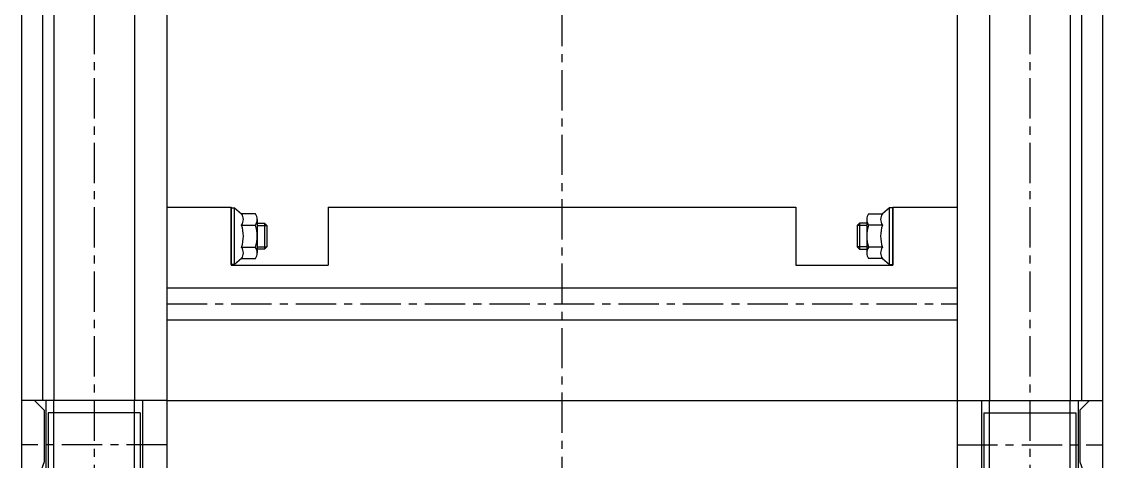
# Model space of a CAD drawing. Header units: inches. Extents: x 0 to 23821, y 0 to 11279.
# Drawn here: x 1969.6 to 2304.6, y 4516.4 to 4652.9 of the extents above; entities that cross this region are included whole.
import ezdxf

# ---------------------------------------------------------------- set-up
doc = ezdxf.new("R2010")
doc.units = ezdxf.units.IN
doc.header["$LTSCALE"] = 10
doc.header["$MEASUREMENT"] = 0
doc.linetypes.add('CENTER', pattern=[2, 1.25, -0.25, 0.25, -0.25])
for name, color, linetype in [('11', 1, 'CENTER'), ('A', 8, 'Continuous'), ('B', 123, 'Continuous'), ('G', 231, 'Continuous'), ('P', 142, 'Continuous'), ('T', 3, 'Continuous')]:
    doc.layers.add(name, color=color, linetype=linetype)

# ---------------------------------------------------------------- blocks, each defined once
blk = doc.blocks.new('A$C2d823b01')
for p, q in [((0, 0), (0, -45)), ((0, 0), (30, 0)), ((30, 0), (30, -45)), ((0, -7.5), (30, -7.5)), ((0, -37.5), (30, -37.5)), ((0, -45), (30, -45))]:
    blk.add_line(p, q)
at = {"layer": '11'}
for p, q in [((13.8, 0), (13.8, -45)), ((0, -22.5), (30, -22.5))]:
    blk.add_line(p, q, dxfattribs=at)
blk = doc.blocks.new('A$C2bffb7b2')
for p, q in [((-20, 14.25), (-20, -14.25)), ((-20, 14.25), (0, 14.25)), ((0, 14.25), (0, -14.25)), ((-20, -14.25), (0, -14.25))]:
    blk.add_line(p, q)
blk = doc.blocks.new('A$C46f90cf4')
for p, q in [((-30, 45), (-30, 37.5)), ((-30, 45), (0, 45)), ((0, 45), (0, 0)), ((-30, 37.5), (-4.5, 37.5)), ((-4.5, 37.5), (-4.5, 7.5)), ((-30, 7.5), (-30, 0)), ((-30, 7.5), (-4.5, 7.5)), ((-30, 0), (0, 0))]:
    blk.add_line(p, q)
at = {"layer": 'G'}
for p, q in [((-30, 4), (-27, 7)), ((-27, 7), (-11, 7)), ((-11, 7), (0, 3))]:
    blk.add_line(p, q, dxfattribs=at)
blk = doc.blocks.new('A$C0fd4e748')
for p, q in [((-2.2, 12.5), (-2.2, -12.5)), ((0, 12.5), (-2.2, 12.5)), ((-1.2, 12.5), (-1.2, -12.5)), ((0, 12.5), (0, -12.5)), ((0, -12.5), (-2.2, -12.5))]:
    blk.add_line(p, q)
at = {"layer": '11'}
blk.add_line((-1.68, 12.5), (-1.68, -12.5), dxfattribs=at)
blk = doc.blocks.new('A$C89def2f7')
at = {"layer": 'B'}
for p, q in [((23.8, 35), (0, 35)), ((23.8, 10), (0, 10))]:
    blk.add_line(p, q, dxfattribs=at)
for name, p in [('A$C2d823b01', (0, 45)), ('A$C46f90cf4', (30, 0)), ('A$C2bffb7b2', (23.8, 22.5))]:
    blk.add_blockref(name, p)
at = {"layer": 'B', "rotation": 180}
blk.add_blockref('A$C0fd4e748', (23.8, 22.5), dxfattribs=at)
blk = doc.blocks.new('A$Cb1803f2f')
for p, q in [((60, 0), (0, 0)), ((0, 0), (0, -245)), ((60, 0), (60, -20)), ((42, -20), (42, -50)), ((60, -20), (42, -20)), ((42.25, -21), (42.25, -20)), ((42.25, -20), (59.75, -20)), ((59.75, -20), (59.75, -21)), ((44.07, -23.2), (42.25, -21)), ((42.25, -21), (59.75, -21)), ((44.07, -23.2), (44.07, -27.46)), ((47.54, -23.2), (47.54, -27.46)), ((54.46, -23.2), (54.46, -27.46)), ((59.75, -21), (57.93, -23.2)), ((57.93, -27.46), (57.93, -23.2)), ((56.2, -28), (45.8, -28)), ((47, -30.32), (47, -28)), ((55, -28), (55, -30.32)), ((47.68, -31), (47, -30.32)), ((55, -30.32), (47, -30.32)), ((54.32, -31), (47.68, -31)), ((55, -30.32), (54.32, -31)), ((60, -50), (42, -50)), ((60, -50), (60, -195)), ((60, -195), (42, -195)), ((42, -195), (42, -225)), ((47.68, -214), (47, -214.68)), ((54.32, -214), (47.68, -214)), ((55, -214.68), (54.32, -214)), ((44.07, -221.8), (44.07, -217.54)), ((56.2, -217), (45.8, -217)), ((47, -214.68), (47, -217)), ((55, -214.68), (47, -214.68)), ((47.54, -221.8), (47.54, -217.54)), ((54.46, -221.8), (54.46, -217.54)), ((55, -217), (55, -214.68)), ((57.93, -217.54), (57.93, -221.8)), ((44.07, -221.8), (42.25, -224)), ((42.25, -224), (42.25, -225)), ((42.25, -224), (59.75, -224)), ((59.75, -224), (57.93, -221.8)), ((59.75, -225), (59.75, -224)), ((60, -225), (42, -225)), ((42.25, -225), (59.75, -225)), ((60, -225), (60, -245)), ((60, -245), (0, -245))]:
    blk.add_line(p, q)
for centre, radius, start, end in [((45.8, -20.67), 3.07, 235.6158, 304.3842), ((51, -12.27), 11.46, 252.412, 287.588), ((56.2, -20.67), 3.07, 235.6158, 304.3842), ((45.8, -24.93), 3.07, 235.6158, 304.3842), ((51, -16.54), 11.46, 252.412, 287.588), ((56.2, -24.93), 3.07, 235.6158, 304.3842), ((45.8, -220.07), 3.07, 55.6158, 124.3842), ((51, -228.46), 11.46, 72.412, 107.588), ((56.2, -220.07), 3.07, 55.6158, 124.3842), ((45.8, -224.33), 3.07, 55.6158, 124.3842), ((51, -232.73), 11.46, 72.412, 107.588), ((56.2, -224.33), 3.07, 55.6158, 124.3842)]:
    blk.add_arc(centre, radius, start, end)
at = {"layer": '11'}
blk.add_line((30, 0), (30, -245), dxfattribs=at)
at = {"layer": 'A'}
for p, q in [((25, 0), (25, -245)), ((35, 0), (35, -245))]:
    blk.add_line(p, q, dxfattribs=at)
at = {"layer": 'T'}
for p, q in [((47.68, -28), (47.68, -31)), ((54.32, -28), (54.32, -31)), ((47.68, -217), (47.68, -214)), ((54.32, -217), (54.32, -214))]:
    blk.add_line(p, q, dxfattribs=at)
blk = doc.blocks.new('A$C64782e2b')
at = {"xscale": -1, "rotation": 90}
blk.add_blockref('A$Cb1803f2f', (0, 0), dxfattribs=at)
blk = doc.blocks.new('A$C2c7bb568')
for p, q in [((-167.5, -130), (-167.5, -570)), ((-122.5, -130), (-122.5, -570)), ((122.5, -130), (122.5, -570)), ((167.5, -130), (167.5, -570)), ((-122.5, -570), (-167.5, -570)), ((122.5, -570), (167.5, -570))]:
    blk.add_line(p, q)
at = {"layer": '11'}
for p, q in [((-145, -130), (-145, -570)), ((0, -600), (0, -130)), ((145, -130), (145, -570))]:
    blk.add_line(p, q, dxfattribs=at)
at = {"layer": 'B'}
for p, q in [((-157.5, -130), (-157.5, -570)), ((-132.5, -130), (-132.5, -570)), ((132.5, -130), (132.5, -570)), ((157.5, -130), (157.5, -570))]:
    blk.add_line(p, q, dxfattribs=at)
at = {"layer": 'G'}
for p, q in [((-161, -130), (-161, -570)), ((161, -130), (161, -570))]:
    blk.add_line(p, q, dxfattribs=at)
at = {"xscale": -1}
for name, p, rotation in [('A$C64782e2b', (-122.5, -570), 180), ('A$C89def2f7', (167.5, -570), 90)]:
    blk.add_blockref(name, p, dxfattribs=dict(at, rotation=rotation))
at = {"rotation": 270}
blk.add_blockref('A$C89def2f7', (-167.5, -570), dxfattribs=at)
blk = doc.blocks.new('A$Ce158b9f5')
at = {"layer": '11'}
blk.add_line((170, 0), (170, 185), dxfattribs=at)
blk = doc.blocks.new('A$C103e993a')
at = {"layer": 'P', "rotation": 180}
blk.add_blockref('A$Ce158b9f5', (170, 92.5), dxfattribs=at)

msp = doc.modelspace()

# ---------------------------------------------------------------- block references
msp.add_blockref('A$C2c7bb568', (2137.14339049, 5105.30962586, -227228.55083111))
at = {"rotation": 180}
msp.add_blockref('A$C103e993a', (2137.14339049, 4740.30962586, -227228.55083111), dxfattribs=at)

doc.saveas('drawing.dxf')
